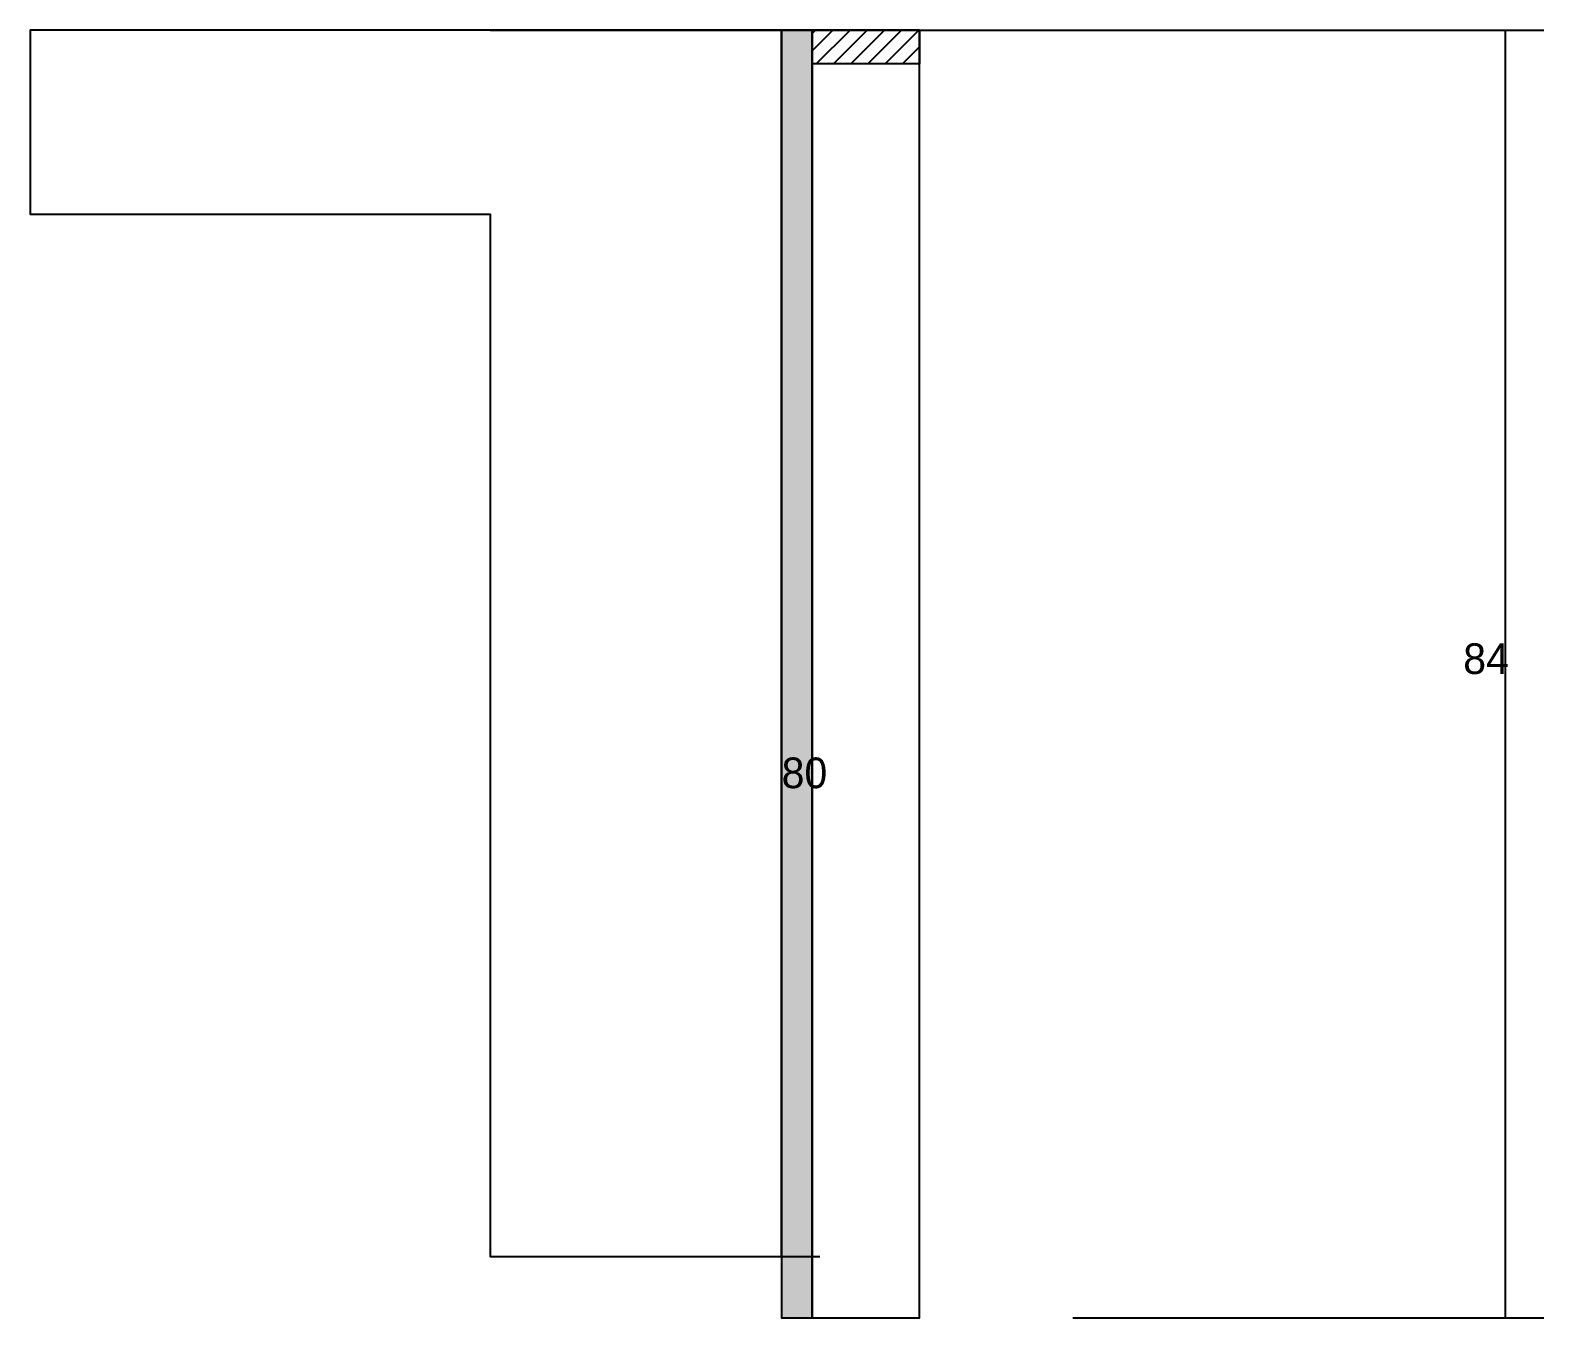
# Model space of a CAD drawing. Header units: metres. Extents: x 132664 to 134957, y 32610 to 34025.
# Drawn here: x 133999.9 to 134197.3, y 32610.1 to 32778.1 of the extents above; entities that cross this region are included whole.
import ezdxf

# ---------------------------------------------------------------- set-up
doc = ezdxf.new("R2010")
doc.units = ezdxf.units.M
for name, color, linetype in [('CONCRETO', 251, 'Continuous'), ('COTA', 241, 'Continuous'), ('Cota Seção (2x)', 4, 'Continuous'), ('Hachura', 253, 'Continuous'), ('Madeira', 126, 'Continuous'), ('Painéis', 200, 'Continuous')]:
    doc.layers.add(name, color=color, linetype=linetype)

msp = doc.modelspace()

# ---------------------------------------------------------------- hatches: boundary and pattern name
at = {"layer": 'Hachura'}
h = msp.add_hatch(color=8, dxfattribs=at)
h.dxf.hatch_style = 1
h.paths.add_polyline_path([(134101.9, 32778.1), (134097.9, 32778.1), (134097.9, 32778.1), (134097.9, 32610.1), (134097.9, 32610.1), (134101.9, 32610.1), (134101.9, 32610.1), (134101.9, 32778.1)])
h = msp.add_hatch(dxfattribs=at)
h.set_pattern_fill('ANSI31', scale=0.5)
h.paths.add_polyline_path([(134115.9, 32778.1), (134115.9, 32773.7), (134115.9, 32773.7), (134101.9, 32773.7), (134101.9, 32773.7), (134101.9, 32778.1), (134101.9, 32778.1), (134115.9, 32778.1)])

# ---------------------------------------------------------------- linework, layer by layer
at = {"layer": 'CONCRETO'}
msp.add_lwpolyline([(134097.9, 32758.1), (134097.9, 32778.1), (133999.9, 32778.1), (133999.9, 32754.1), (134059.9, 32754.1), (134059.9, 32618.1), (134097.9, 32618.1), (134097.9, 32758.1)], close=True, dxfattribs=at)
at = {"layer": 'COTA'}
for p, q in [((134115.9, 32778.1), (134197.3, 32778.1)), ((134192.3, 32610.1), (134192.3, 32778.1)), ((134135.9, 32610.1), (134197.3, 32610.1))]:
    msp.add_line(p, q, dxfattribs=at)
at = {"layer": 'Cota Seção (2x)'}
for p, q in [((134059.9, 32778.1), (134102.9, 32778.1)), ((134097.9, 32618.1), (134097.9, 32778.1)), ((134059.9, 32618.1), (134102.9, 32618.1))]:
    msp.add_line(p, q, dxfattribs=at)
at = {"layer": 'Madeira'}
for points in [[(134115.9, 32778.1), (134115.9, 32773.7), (134101.9, 32773.7), (134101.9, 32778.1)], [(134115.9, 32778.1), (134101.9, 32778.1), (134101.9, 32610.1), (134115.9, 32610.1)]]:
    msp.add_lwpolyline(points, close=True, dxfattribs=at)
at = {"layer": 'Painéis'}
msp.add_lwpolyline([(134101.9, 32778.1), (134097.9, 32778.1), (134097.9, 32610.1), (134101.9, 32610.1)], close=True, dxfattribs=at)

# ---------------------------------------------------------------- texts
at = {"layer": 'COTA'}
msp.add_text('84', height=4, dxfattribs=at).set_placement((134186.8, 32694.1))
at = {"layer": 'Cota Seção (2x)'}
msp.add_text('80', height=4, dxfattribs=at).set_placement((134097.9, 32679.2))

doc.saveas('drawing.dxf')
